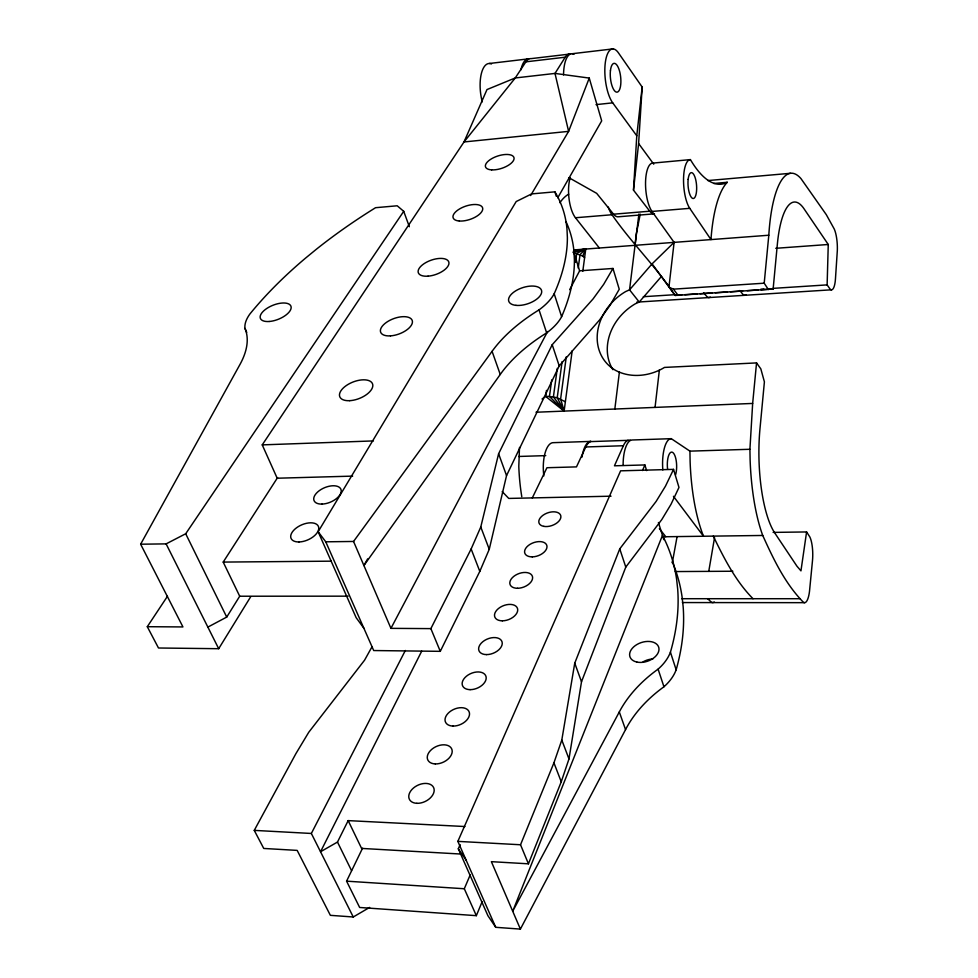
<?xml version="1.0" encoding="UTF-8"?>
<svg xmlns="http://www.w3.org/2000/svg" width="978" height="978" viewBox="0 0 978 978"><rect width="100%" height="100%" fill="white"/><g stroke="black" fill="none" stroke-linecap="round" stroke-linejoin="round"><path stroke-width="1.47" d="M768.378 289.561L764.209 283.192L768.806 235.233A99.377 28.032 86.7 0 1 800.97 178.607L826.3 214.671L834.161 228.852A18.399 4.866 86.6 0 1 837.315 250.71L835.456 278.95A18.46 4.914 86.8 0 1 829.857 288.779L827.131 284.891L828.256 244.488L803.806 208.461A77.959 21.944 86.8 0 0 777.363 244.145L773.133 289.011L675.113 295.466C656.226 266.786 631.519 242.947 612.008 214.744A25.562 9.279 85.2 0 1 608.255 207.018M773.121 532.399L806.593 531.946L809.845 536.959A19.499 5.513 89.1 0 1 812.486 560.651L809.503 591.335A19.646 5.575 89.3 0 1 803.293 602.167C784.943 583.353 773.451 559.135 762.742 535.467A103.142 30.379 88.3 0 1 750.114 459.697L749.918 449.281L752.657 403.437L756.544 362.911L664.49 367.422C650.04 376.237 631.189 378.51 615.847 370.54A50.697 42.396 -39.3 0 1 625.651 291.566L629.551 289.83L652.106 263.84L674.111 242.373L652.008 211.444A25.783 8.888 85.4 0 1 645.541 182.605A25.783 8.888 85.4 0 1 652.754 163.106L690.407 159.61A163.143 50.501 84.2 0 0 727.277 182.287A98.228 30.281 86.6 0 0 710.969 239.586L689.771 208.338A25.99 8.496 85.6 0 1 683.536 179.243A25.99 8.496 85.6 0 1 690.407 159.61M568.841 177.641L596.666 193.338L613.561 214.194A25.587 9.279 85.2 0 0 618.487 216.774L654.502 213.827A25.795 8.912 85.4 0 1 649.771 211.211L633.487 190.123L636.776 135.808L642.167 87.042L618.487 52.934A28.949 10.269 84.1 0 0 605.223 63.313A28.949 10.269 84.1 0 0 612.717 102.849L636.776 135.808M633.487 190.123L638.61 143.546L642.167 87.042M521.787 496.677A98.387 39.34 88.3 0 1 518.805 466.384L519.501 447.435M675.113 295.466L652.106 263.84M635.052 245.319L636.262 234.06L640.248 214.145M655.052 407.41L659.38 369.953M674.111 242.373L668.928 287.226L673.451 289.146L678.096 295.356M614.832 409.036L619.416 371.897M638.915 213.999L629.551 289.83L639.233 302.055L661.507 276.371M572.179 350.784L564.123 411.102L545.651 396.408L546.482 390.393M582.79 271.285L585.761 249.035L574.196 250.747M562.093 361.628L557.216 397.74L564.123 411.102L549.453 396.457L545.651 396.408L542.032 398.987M575.529 262.336L576.739 253.302L585.761 249.035L582.729 256.065L584.599 257.776M566.286 356.787L560.626 398.89L564.123 411.102L553.401 396.909L557.289 368.315M578.218 268.07L580.04 254.549L585.761 249.035L573.352 251.26M551.714 379.904L549.453 396.457L557.216 397.74L565.37 401.799M806.593 531.946L800.958 570.859L796.948 566.201L774.808 533.047A80.599 23.668 88.3 0 1 759.955 429.036L764.405 381.848L760.835 368.877L756.544 362.911M520.394 929.1L491.372 861.667L528.438 863.818L561.25 781.777L568.988 758.94L581.507 681.764L625.786 567.093L661.764 519.611L671.018 504.293L678.976 487.435L673.536 469.379L620.602 470.834L457.851 841.373L495.736 927.315L520.394 929.1L625.541 729.612A128.216 89.768 -16.5 0 1 663.952 686.776A48.802 31.968 -19.1 0 0 676.153 669.796A360.112 219.793 -25.7 0 0 683.133 606.482L682.057 596.763A360.112 219.793 -25.7 0 0 672.302 561.91M528.438 863.818L520.528 844.76L553.927 762.84L561.8 740.053L574.746 663.157L619.759 548.854L656.104 501.457L665.468 486.176L673.536 469.379M708.757 571.384L714.551 537.594M672.277 562.851L677.082 536.616M325.76 541.812L353.547 541.457L492.081 351.334A148.693 78.264 -17.2 0 1 539.037 309.879A56.003 27.298 -18.8 0 0 554.184 293.767A411.518 185.942 -23.2 0 0 567.374 237.483L566.983 229.084A411.518 185.942 -23.2 0 0 554.893 191.847L531.69 193.901L516.201 201.541L318.143 531.739L325.76 541.812L373.706 650.541L440.283 651.336L479.807 571.372L489.257 549.294L506.543 475.589L559.22 365.894L599.575 319.953L610.064 305.27L619.245 289.256L612.974 268.461L579.624 270.82L569.648 289.708M440.283 651.336L430.87 628.622L471.139 548.976L480.773 526.995L498.609 453.755L552.215 344.708L593.035 298.975L603.658 284.378L612.974 268.461M352.655 476.115L277.19 478.218L262.238 444.88L464.012 141.957L486.995 89.56L515.259 77.959L554.991 73.423L589.257 78.081L568.609 131.37L530.614 195.551M362.557 848.195L346.579 881.166L359.647 907.474L476.347 915.665L482.191 901.569M476.347 915.665L464.305 888.745L470.284 874.711M642.485 470.552L644.881 464.941L614.453 465.809L623.365 445.736A26.626 9.756 88.4 0 1 630.455 440.296M495.736 927.315L487.912 915.701L458.315 848.782L460.137 844.637M627.913 440.344L590.516 441.604A26.418 10.147 88.4 0 0 585.785 446.97L576.482 466.885L546.934 467.728L532.289 497.949M421.689 651.201L320.539 851.752L337.483 842.058L348.168 820.615L464.953 826.532M369.647 907.413L353.254 916.985L311.359 833.464L405.344 650.468M430.87 628.622L390.943 628.353L547.582 331.53M670.431 652.167A49.145 31.809 -19.1 0 1 658.096 669.135A129.169 89.389 -16.6 0 0 619.306 711.947L512.716 911.264L662.461 535.394A362.508 218.571 -25.6 0 1 676.629 579.416L677.681 589.098A362.508 218.571 -25.6 0 1 670.431 652.167L676.153 669.796M353.254 916.985L330.368 915.335L297.178 850.395L263.742 848.452L254.256 830.383L295.918 753.61L308.755 732.265L364.574 660.174L371.982 646.849M250.71 596.714L218.693 648.707L158.485 647.998L147.299 626.702L182.935 626.935L140.636 544.208L239.634 365.075A135.367 61.162 -24.2 0 0 244.965 328.388A53.778 24.707 -21.6 0 1 249.965 313.914A449.122 230.612 -17 0 1 305.747 257.947L316.505 249.133A449.122 230.612 -17 0 1 375.564 207.703L397.202 205.783L403.718 211.321L409.354 226.737M367.642 558.878L363.902 565.516L500.247 374.476A147.433 79.181 -17.2 0 1 546.653 332.887A55.563 27.653 -18.8 0 0 561.616 316.689A408.376 188.461 -23.3 0 0 574.392 259.867L573.952 251.358A408.376 188.461 -23.3 0 0 566.005 221.676M557.766 197.752L601.69 120.869L589.257 78.081M207.862 627.106L226.725 617.081L239.708 596.225L223.204 562.081L277.581 477.606M565.198 57.213L554.991 73.423L568.609 131.37L464.012 141.957L515.259 77.959L525.883 61.834A28.435 11.161 83.6 0 1 531.274 58.607L570.382 53.998A28.68 10.746 83.8 0 0 565.198 57.213L525.883 61.834M147.299 626.702L167.446 596.299M140.636 544.208L166.113 543.878L185.698 533.756L403.718 211.321M639.233 302.055L635.382 303.755A50.074 42.078 -39.2 0 0 612.925 369.696M585.761 249.035L573.047 252.434L582.729 256.065M489.428 63.472L528.853 58.827A28.423 11.186 83.5 0 0 520.907 69.854M572.093 53.729L612.986 48.9M596.005 104.634L612.717 102.849M707.876 180.563L790.456 173.302M713.769 183.473L727.277 182.287M613.561 214.194L649.771 211.211M570.15 177.837A25.367 9.646 85.1 0 0 575.467 217.752L612.008 214.744M652.008 211.444L689.771 208.338M573.829 249.94L768.806 235.233M775.762 248.302L828.256 244.488M673.451 289.146L764.209 283.192M643.316 296.713L675.003 294.684M760.884 289.158L763.891 288.962M772.926 288.376L827.131 284.891M675.126 295.307L681.764 294.879M684.82 294.684L696.996 293.901M700.04 293.706L712.228 292.923M715.273 292.728L727.449 291.945M730.493 291.75L742.681 290.967M747.253 290.674L757.913 289.989M760.957 289.794L773.133 289.011M636.825 302.129L831.508 289.806M536.017 412.239L752.657 403.437M262.238 444.88L373.437 440.919M749.918 449.281L689.93 451.139L671.275 438.67L632.277 439.99A26.65 9.719 88.4 0 0 623.12 465.394M585.785 446.97L623.365 445.736M518.67 456.469L545.761 455.626M611.03 496.188L508.756 498.425L502.203 491.579M662.827 536.775L762.742 535.467M223.204 562.081L331.371 561.164M675.248 571.568L732.852 571.238M239.708 596.225L348.107 596.164M681.739 598.707L800.151 598.719M682.399 602.558L804.637 602.668M254.256 830.383L311.359 833.464M457.851 841.373L520.528 844.76M460.552 854.026L361.591 848.415L348.168 820.615M346.579 881.166L464.305 888.745M707.693 598.707L711.238 602.093A19.267 6.308 89.5 0 0 714.246 601.971M753.011 598.719C735.517 580.993 724.062 558.279 713.28 536.115M703.683 292.838L706.886 296.591A17.995 5.831 86.5 0 0 710.236 297.031M739.796 290.515L742.864 294.305A18.13 5.575 86.6 0 0 746.067 294.757M659.38 528.646L665.786 536.726M575.467 217.752L599.355 248.009M673.439 496.286L703.512 536.237A101.92 32.8 88.3 0 1 690.113 461.433L689.93 451.139M638.61 143.546L653.756 164.182M363.828 628.169L356.139 617.656L318.143 531.739M458.315 848.782L466.151 860.2M166.113 543.878L218.693 648.707M185.698 533.756L226.725 617.081M337.483 842.058L351.554 870.652M244.965 328.388L246.725 332.398M353.547 541.457L390.943 628.353M471.139 548.976L479.807 571.372M553.927 762.84L561.25 781.777M480.773 526.995L489.257 549.294M561.8 740.053L568.988 758.94M498.609 453.755L506.543 475.589M574.746 663.157L581.507 681.764M492.081 351.334L500.247 374.476M619.306 711.947L625.541 729.612M552.215 344.708L559.22 365.894M619.759 548.854L625.786 567.093M539.037 309.879L546.653 332.887M658.096 669.135L663.952 686.776M554.184 293.767L561.616 316.689M644.881 464.941L646.641 470.614M554.893 191.847L556.262 196.199M573.805 252.226L579.624 270.82M658.426 522.509L663.793 539.66M543.854 475.895A26.198 10.538 88.4 0 1 553.291 442.667L590.981 441.396A26.418 10.159 88.4 0 0 582.02 457.093M662.827 469.941A26.871 9.303 88.4 0 1 671.275 438.67M667.583 469.098A13.435 4.658 88.4 0 1 672.815 452.521A13.435 4.658 88.4 0 1 675.541 474.929M559.881 202.715A94.952 36.418 86.2 0 1 568.695 194.17M643.059 661.849A15.037 9.89 -18.6 0 1 652.852 658.952M482.264 101.883A28.179 11.602 83.3 0 1 481.323 73.741A28.179 11.602 83.3 0 1 491.494 63.937M563.548 74.915A28.692 10.721 83.8 0 1 574.013 54.218M688.157 179.341A12.995 4.254 85.6 0 0 693.316 198.51A12.995 4.254 85.6 0 0 695.492 178.815A12.995 4.254 85.6 0 0 688.157 179.341M636.837 662.057A15.147 9.841 -18.6 0 0 659.001 649.306A15.147 9.841 -18.6 0 0 637.069 644.441A15.147 9.841 -18.6 0 0 636.837 662.057M435.32 763.928A13.166 8.594 -24.9 0 0 452.044 749.894A13.166 8.594 -24.9 0 0 431.824 749.282A13.166 8.594 -24.9 0 0 435.32 763.928M416.872 803.317A13.472 8.924 -26 0 0 434.036 788.794A13.472 8.924 -26 0 0 413.486 787.999A13.472 8.924 -26 0 0 416.872 803.317M470.088 689.649A12.616 7.983 -23 0 0 486.017 676.519A12.616 7.983 -23 0 0 466.408 676.238A12.616 7.983 -23 0 0 470.088 689.649M453.046 726.067A12.885 8.276 -23.9 0 0 469.354 712.497A12.885 8.276 -23.9 0 0 449.452 712.057A12.885 8.276 -23.9 0 0 453.046 726.067M486.506 654.6A12.372 7.702 -22.1 0 0 502.056 641.874A12.372 7.702 -22.1 0 0 482.753 641.751A12.372 7.702 -22.1 0 0 486.506 654.6M502.313 620.822A12.127 7.433 -21.4 0 0 517.509 608.499A12.127 7.433 -21.4 0 0 498.487 608.512A12.127 7.433 -21.4 0 0 502.313 620.822M517.558 588.279A11.907 7.176 -20.7 0 0 532.399 576.323A11.907 7.176 -20.7 0 0 513.67 576.47A11.907 7.176 -20.7 0 0 517.558 588.279M532.252 556.873A11.687 6.932 -20.1 0 0 546.775 545.284A11.687 6.932 -20.1 0 0 528.316 545.541A11.687 6.932 -20.1 0 0 532.252 556.873M543.841 526.372A11.479 6.687 -19.5 0 0 560.883 517.069A11.479 6.687 -19.5 0 0 544.832 514.122A11.479 6.687 -19.5 0 0 543.841 526.372M491.653 169.879A14.976 6.479 -18.2 0 0 514.049 158.913A14.976 6.479 -18.2 0 0 493.45 157.751A14.976 6.479 -18.2 0 0 491.653 169.879M459.342 221.016A15.55 6.968 -18.8 0 0 482.692 209.451A15.55 6.968 -18.8 0 0 461.555 207.862A15.55 6.968 -18.8 0 0 459.342 221.016M428.058 276.163A16.161 7.518 -19.6 0 0 448.768 261.921A16.161 7.518 -19.6 0 0 423.767 263.877A16.161 7.518 -19.6 0 0 428.058 276.163M390.479 335.87A16.846 8.13 -20.5 0 0 412.276 320.65A16.846 8.13 -20.5 0 0 386.469 322.349A16.846 8.13 -20.5 0 0 390.479 335.87M349.696 400.674A17.604 8.814 -21.6 0 0 372.691 384.354A17.604 8.814 -21.6 0 0 346.029 385.748A17.604 8.814 -21.6 0 0 349.696 400.674M610.443 70.648A14.474 5.135 84.1 0 0 616.922 92.164A14.474 5.135 84.1 0 0 619.367 70.465A14.474 5.135 84.1 0 0 610.443 70.648M269.133 321.493A16.443 7.506 -21.9 0 0 291.102 306.799A16.443 7.506 -21.9 0 0 266.701 308.522A16.443 7.506 -21.9 0 0 269.133 321.493M515.968 305.356A17.274 8.46 -18.5 0 0 541.678 292.19A17.274 8.46 -18.5 0 0 517.692 289.72A17.274 8.46 -18.5 0 0 515.968 305.356M321.994 504.086A14.572 7.787 -23.1 0 0 341.139 490.039A14.572 7.787 -23.1 0 0 319.305 490.65A14.572 7.787 -23.1 0 0 321.994 504.086M298.999 541.959A14.927 8.117 -23.9 0 0 318.694 527.386A14.927 8.117 -23.9 0 0 296.493 527.827A14.927 8.117 -23.9 0 0 298.999 541.959"/></g></svg>
